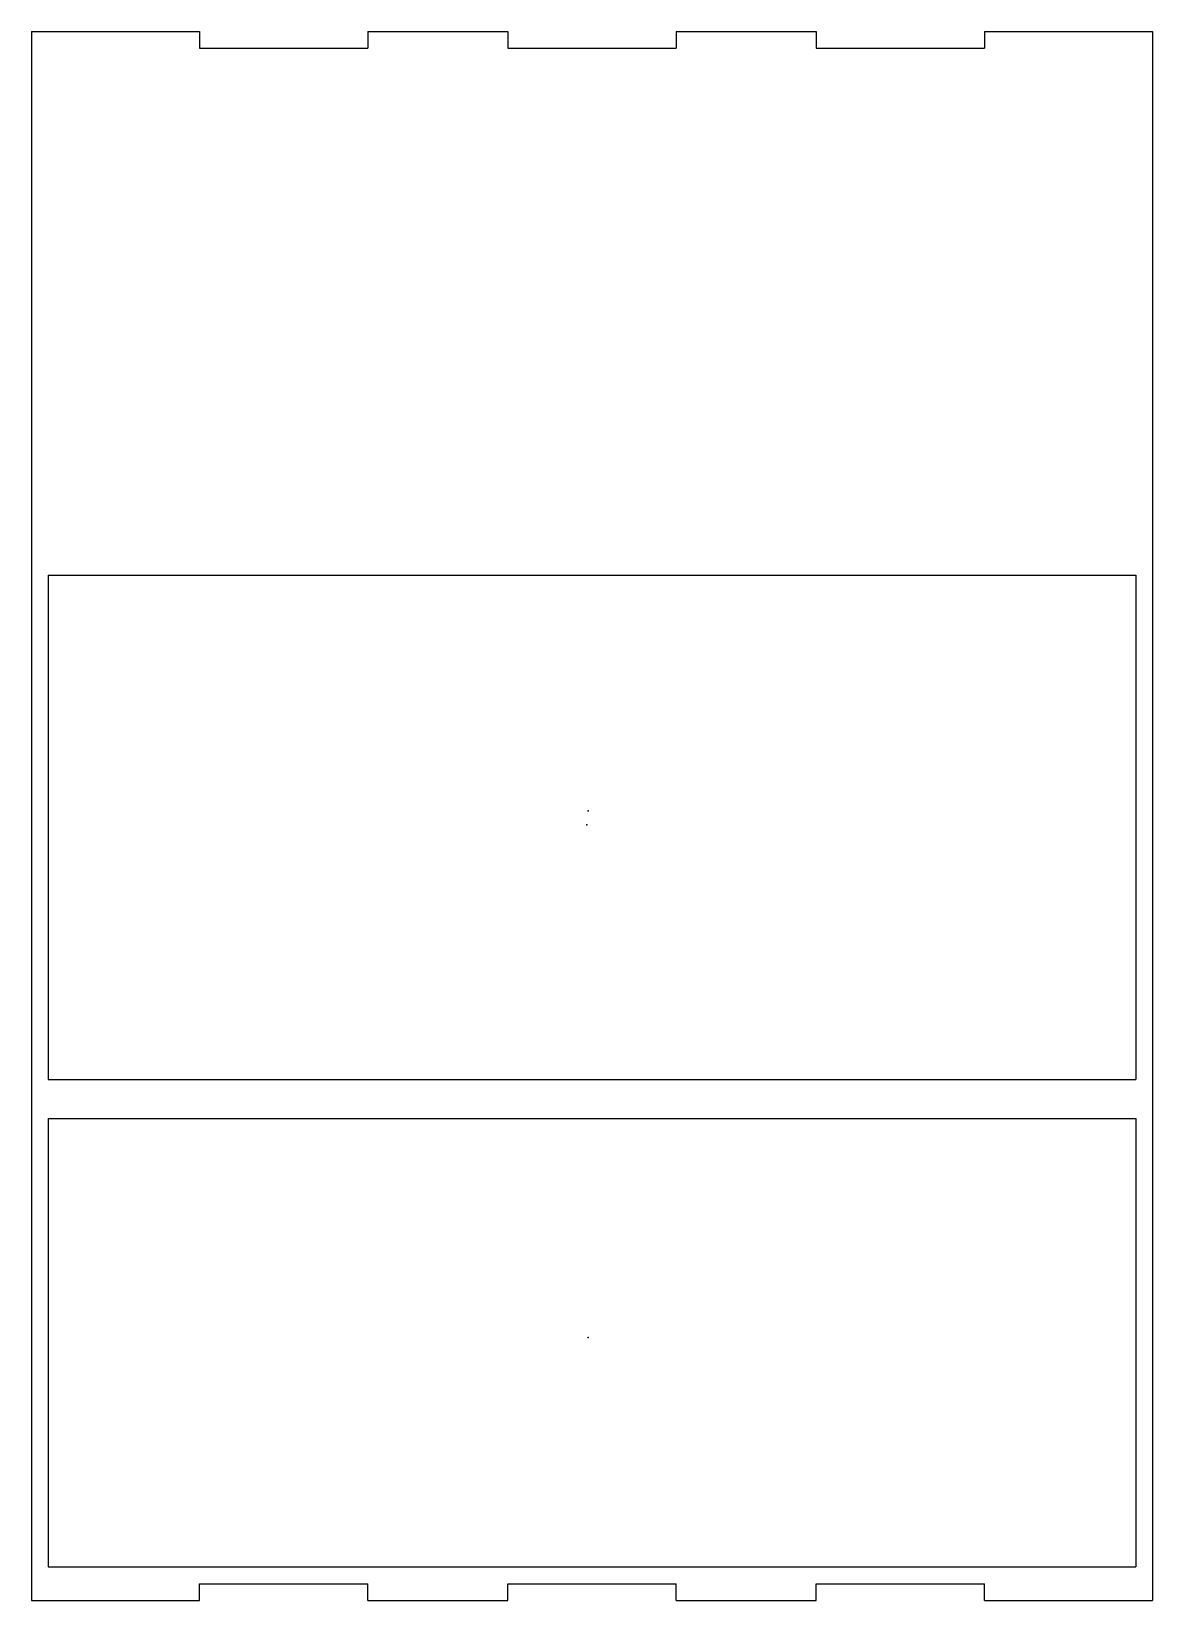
# Model space of a CAD drawing. Header units: millimetres. Extents: x 121 to 321, y -7 to 273.
import ezdxf

# ---------------------------------------------------------------- set-up
doc = ezdxf.new("R2010")
doc.units = ezdxf.units.MM
doc.header["$PDSIZE"] = -1

msp = doc.modelspace()

# ---------------------------------------------------------------- linework, layer by layer
at = {"color": 7, "linetype": 'Continuous'}
for p, q in [((120.83, 273.49), (150.83, 273.49)), ((120.83, 273.49), (120.83, -6.51)), ((150.83, 273.49), (150.83, 270.49)), ((180.83, 273.49), (205.83, 273.49)), ((180.83, 273.49), (180.83, 270.49)), ((205.83, 273.49), (205.83, 270.49)), ((235.83, 273.49), (260.83, 273.49)), ((235.83, 273.49), (235.83, 270.49)), ((260.83, 273.49), (260.83, 270.49)), ((290.83, 273.49), (320.83, 273.49)), ((290.83, 273.49), (290.83, 270.49)), ((320.83, 273.49), (320.83, -6.51)), ((150.83, 270.49), (180.83, 270.49)), ((205.83, 270.49), (235.83, 270.49)), ((260.83, 270.49), (290.83, 270.49)), ((123.83, 176.49), (317.83, 176.49)), ((123.83, 176.49), (123.83, 86.49)), ((317.83, 176.49), (317.83, 86.49)), ((123.83, 86.49), (317.83, 86.49)), ((123.83, 79.49), (317.83, 79.49)), ((123.83, 79.49), (123.83, -0.51)), ((317.83, 79.49), (317.83, -0.51)), ((123.83, -0.51), (317.83, -0.51)), ((150.83, -6.51), (150.83, -3.51)), ((150.83, -3.51), (180.83, -3.51)), ((180.83, -6.51), (180.83, -3.51)), ((205.83, -6.51), (205.83, -3.51)), ((205.83, -3.51), (235.83, -3.51)), ((235.83, -6.51), (235.83, -3.51)), ((260.83, -6.51), (260.83, -3.51)), ((260.83, -3.51), (290.83, -3.51)), ((290.83, -6.51), (290.83, -3.51)), ((120.83, -6.51), (150.83, -6.51)), ((180.83, -6.51), (205.83, -6.51)), ((235.83, -6.51), (260.83, -6.51)), ((290.83, -6.51), (320.83, -6.51))]:
    msp.add_line(p, q, dxfattribs=at)
for p in [(220.16, 134.42), (219.93, 131.91), (220.16, 40.42)]:
    msp.add_point(p, dxfattribs=at)

doc.saveas('drawing.dxf')
